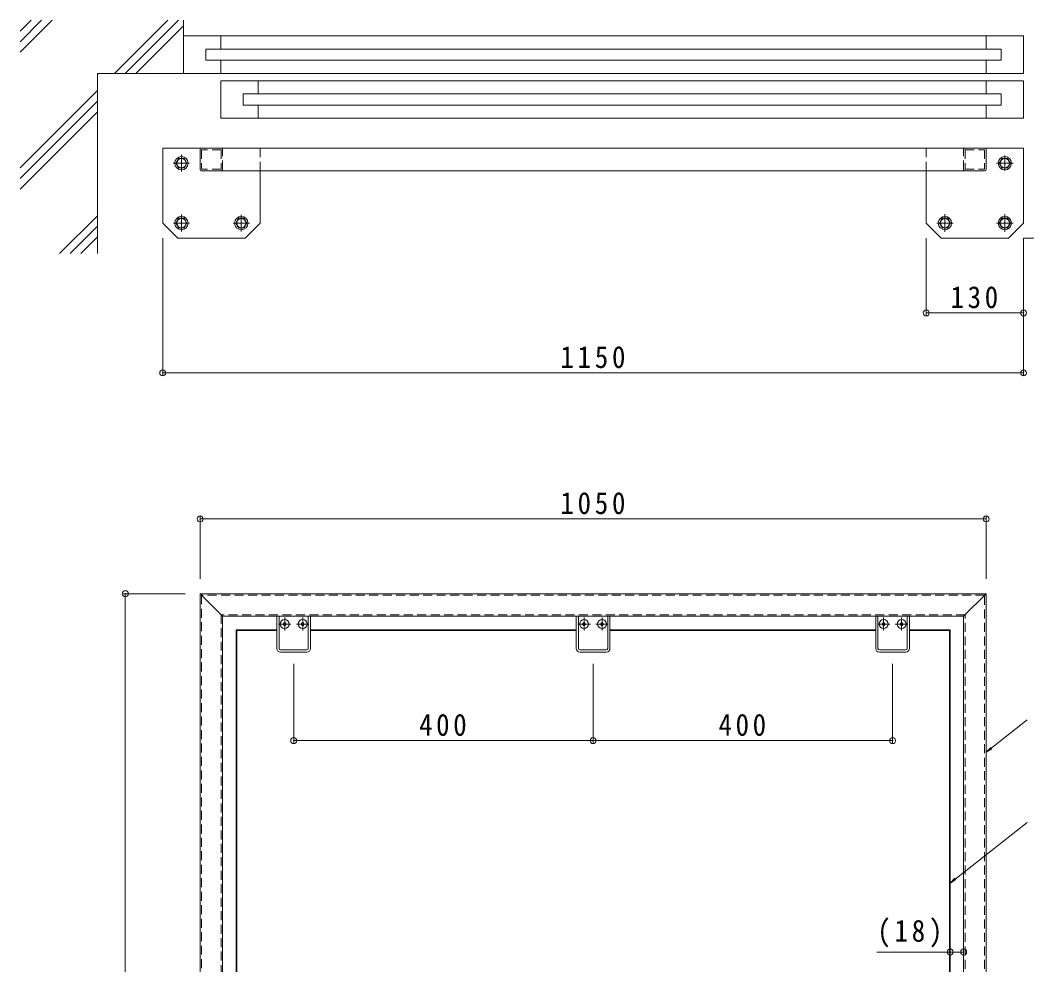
# Model space of a CAD drawing. Units: millimetres at full size, sheet at 1:10. Extents: x -881 to 1824, y -1360 to 1186.
# Drawn here: x -811 to 534, y -76 to 1186 of the extents above; entities that cross this region are included whole.
import ezdxf

# ---------------------------------------------------------------- set-up
doc = ezdxf.new("R2010")
doc.units = ezdxf.units.MM
doc.header["$LTSCALE"] = 10
doc.header["$PDMODE"] = 32
doc.header["$PDSIZE"] = 8
doc.linetypes.add('CHAIN1', pattern=[8, 5, -1, 1, -1])
doc.linetypes.add('DASHED1', pattern=[1.8, 1.2, -0.6])
for name, color, linetype, lineweight in [('0-0_通り芯', 4, 'Continuous', 9), ('0-1_躯体', 7, 'Continuous', 9), ('0-2_仕上', 3, 'Continuous', 9), ('0-3_建具', 2, 'Continuous', 9), ('0-4_その他', 7, 'Continuous', 9), ('0-5_寸法', 7, 'Continuous', 9), ('0-E', 7, 'Continuous', 9)]:
    doc.layers.add(name, color=color, linetype=linetype, lineweight=lineweight)
doc.styles.add('ＭＳ ゴシック', font='')
doc.styles.get('ＭＳ ゴシック').set_extended_font_data('MS Gothic')

msp = doc.modelspace()

# ---------------------------------------------------------------- linework, layer by layer
at = {"layer": '0-0_通り芯'}
for p, q in [((-620.57, 914.97), (-620.57, 1014.97)), ((529.43, 1014.97), (-620.57, 1014.97)), ((-570.57, 1013.47), (-570.57, 986.47)), ((479.43, 1013.47), (479.43, 986.47)), ((529.43, 914.97), (529.43, 1014.97)), ((-569.07, 984.97), (477.93, 984.97)), ((-490.57, 914.97), (-490.57, 984.97)), ((399.43, 914.97), (399.43, 984.97)), ((-620.57, 914.97), (-600.57, 894.97)), ((-510.57, 894.97), (-490.57, 914.97)), ((419.43, 894.97), (399.43, 914.97)), ((529.43, 914.97), (509.43, 894.97)), ((-510.57, 894.97), (-600.57, 894.97)), ((419.43, 894.97), (509.43, 894.97)), ((-570.57, 419.94), (-570.57, -675.06)), ((-540.57, 389.94), (-570.57, 419.94)), ((479.43, 419.94), (449.43, 389.94)), ((-540.57, 389.94), (-540.57, -675.06)), ((449.43, 389.94), (-540.57, 389.94)), ((449.43, -675.06), (449.43, 389.94))]:
    msp.add_line(p, q, dxfattribs=at)
at = {"layer": '0-0_通り芯', "linetype": 'DASHED1'}
for p, q in [((-568.57, 1012.97), (-568.57, 986.97)), ((-542.57, 1012.97), (-568.57, 1012.97)), ((-542.57, 1012.97), (-542.57, 986.97)), ((-540.57, 986.47), (-540.57, 1013.47)), ((-490.57, 984.97), (-490.57, 1014.97)), ((399.43, 984.97), (399.43, 1014.97)), ((449.43, 986.47), (449.43, 1013.47)), ((451.43, 1012.97), (451.43, 986.97)), ((451.43, 1012.97), (477.43, 1012.97)), ((477.43, 1012.97), (477.43, 986.97)), ((-542.57, 986.97), (-568.57, 986.97)), ((451.43, 986.97), (477.43, 986.97)), ((-568.57, 417.94), (-568.57, -675.06)), ((477.43, 417.94), (-568.57, 417.94)), ((477.43, -675.06), (477.43, 417.94)), ((-542.57, 391.94), (-542.57, -675.06)), ((451.43, 391.94), (-542.57, 391.94)), ((451.43, -675.06), (451.43, 391.94))]:
    msp.add_line(p, q, dxfattribs=at)
at = {"layer": '0-0_通り芯', "linetype": 'CHAIN1'}
for p, q in [((-595.57, 1006.22), (-595.57, 983.72)), ((504.43, 1005.27), (504.43, 984.68)), ((-584.69, 994.97), (-606.44, 994.97)), ((493.3, 994.97), (515.57, 994.97)), ((-584.81, 914.97), (-606.32, 914.97)), ((-595.57, 926.33), (-595.57, 903.62)), ((-526.5, 914.97), (-504.63, 914.97)), ((-515.57, 925.97), (-515.57, 903.97)), ((435.42, 914.97), (413.44, 914.97)), ((424.43, 926.72), (424.43, 903.23)), ((493.23, 915.02), (515.64, 915.02)), ((504.43, 926.93), (504.43, 903.11))]:
    msp.add_line(p, q, dxfattribs=at)
at = {"layer": '0-0_通り芯'}
msp.add_lwpolyline([(449.43, -675.06), (479.43, -675.06), (479.43, 419.94), (-570.57, 419.94)], dxfattribs=at)
for centre, start, end in [((-569.07, 1013.47), 90, 180), ((477.93, 1013.47), 0, 90), ((-569.07, 986.47), 180, 270), ((477.93, 986.47), 270, 0)]:
    msp.add_arc(centre, 1.5, start, end, dxfattribs=at)
at = {"layer": '0-0_通り芯', "linetype": 'DASHED1'}
for centre, start, end in [((-542.07, 1013.47), 0, 90), ((450.93, 1013.47), 90, 180), ((-542.07, 986.47), 270, 0), ((450.93, 986.47), 180, 270)]:
    msp.add_arc(centre, 1.5, start, end, dxfattribs=at)
at = {"layer": '0-1_躯体'}
for p, q in [((-468.07, 346.94), (-468.07, 389.94)), ((-423.07, 389.94), (-468.07, 389.94)), ((-465.07, 389.94), (-465.07, 346.94)), ((-459.57, 379.44), (-458.57, 381.18)), ((-458.57, 377.71), (-459.57, 379.44)), ((-458.57, 381.18), (-456.57, 381.18)), ((-456.57, 377.71), (-458.57, 377.71)), ((-456.57, 381.18), (-455.57, 379.44)), ((-455.57, 379.44), (-456.57, 377.71)), ((-434.57, 377.71), (-432.57, 377.71)), ((-432.57, 377.71), (-431.57, 379.44)), ((-426.07, 346.94), (-426.07, 389.94)), ((-423.07, 389.94), (-423.07, 346.94)), ((-68.07, 346.94), (-68.07, 389.94)), ((-23.07, 389.94), (-68.07, 389.94)), ((-65.07, 389.94), (-65.07, 346.94)), ((-59.57, 379.44), (-58.57, 381.18)), ((-58.57, 377.71), (-59.57, 379.44)), ((-58.57, 381.18), (-56.57, 381.18)), ((-56.57, 377.71), (-58.57, 377.71)), ((-56.57, 381.18), (-55.57, 379.44)), ((-55.57, 379.44), (-56.57, 377.71)), ((-34.57, 377.71), (-32.57, 377.71)), ((-32.57, 377.71), (-31.57, 379.44)), ((-26.07, 346.94), (-26.07, 389.94)), ((-23.07, 389.94), (-23.07, 346.94)), ((331.93, 389.94), (373.93, 389.94)), ((331.93, 389.94), (331.93, 346.94)), ((334.93, 346.94), (334.93, 389.94)), ((341.43, 377.71), (340.43, 379.44)), ((343.43, 377.71), (341.43, 377.71)), ((365.43, 381.18), (364.43, 379.44)), ((364.43, 379.44), (365.43, 377.71)), ((367.43, 381.18), (365.43, 381.18)), ((365.43, 377.71), (367.43, 377.71)), ((368.43, 379.44), (367.43, 381.18)), ((367.43, 377.71), (368.43, 379.44)), ((376.93, 389.94), (373.93, 389.94)), ((373.93, 389.94), (373.93, 346.94)), ((376.93, 346.94), (376.93, 389.94)), ((-463.07, 344.94), (-428.07, 344.94)), ((-428.07, 341.94), (-463.07, 341.94)), ((-63.07, 344.94), (-28.07, 344.94)), ((-28.07, 341.94), (-63.07, 341.94)), ((371.93, 344.94), (336.93, 344.94)), ((336.93, 341.94), (371.93, 341.94))]:
    msp.add_line(p, q, dxfattribs=at)
at = {"layer": '0-1_躯体', "linetype": 'CHAIN1'}
for p, q in [((-449.28, 379.44), (-465.86, 379.44)), ((-457.57, 370.72), (-457.57, 388.17)), ((-425.28, 379.44), (-441.86, 379.44)), ((-433.57, 370.72), (-433.57, 388.17)), ((-49.28, 379.44), (-65.86, 379.44)), ((-57.57, 370.72), (-57.57, 388.17)), ((-25.28, 379.44), (-41.86, 379.44)), ((-33.57, 370.72), (-33.57, 388.17)), ((350.72, 379.44), (334.14, 379.44)), ((342.43, 370.72), (342.43, 388.17)), ((374.72, 379.44), (358.14, 379.44)), ((366.43, 370.72), (366.43, 388.17))]:
    msp.add_line(p, q, dxfattribs=at)
at = {"layer": '0-1_躯体'}
for points in [[(-434.57, 381.18), (-435.57, 379.44), (-434.57, 377.71)], [(-431.57, 379.44), (-432.57, 381.18), (-434.57, 381.18)], [(-34.57, 381.18), (-35.57, 379.44), (-34.57, 377.71)], [(-31.57, 379.44), (-32.57, 381.18), (-34.57, 381.18)], [(340.43, 379.44), (341.43, 381.18), (343.43, 381.18)], [(343.43, 381.18), (344.43, 379.44), (343.43, 377.71)]]:
    msp.add_lwpolyline(points, dxfattribs=at)
for centre in [(-457.57, 379.44), (-433.57, 379.44), (-57.57, 379.44), (-33.57, 379.44), (342.43, 379.44), (366.43, 379.44)]:
    msp.add_circle(centre, 6, dxfattribs=at)
for centre, radius, start, end in [((-463.07, 346.94), 5, 180, 270), ((-463.07, 346.94), 2, 180, 270), ((-428.07, 346.94), 2, 270, 0), ((-428.07, 346.94), 5, 270, 0), ((-63.07, 346.94), 5, 180, 270), ((-63.07, 346.94), 2, 180, 270), ((-28.07, 346.94), 2, 270, 0), ((-28.07, 346.94), 5, 270, 0), ((336.93, 346.94), 5, 180, 270), ((336.93, 346.94), 2, 180, 270), ((371.93, 346.94), 2, 270, 0), ((371.93, 346.94), 5, 270, 0)]:
    msp.add_arc(centre, radius, start, end, dxfattribs=at)
at = {"layer": '0-2_仕上'}
for p, q in [((-522.57, 371.94), (-522.57, -532.06)), ((-468.07, 371.94), (-522.57, 371.94)), ((-521.57, 370.94), (-522.57, 371.94)), ((-68.07, 371.94), (-423.07, 371.94)), ((-68.07, 370.94), (-423.07, 370.94)), ((331.93, 371.94), (-23.07, 371.94)), ((331.93, 370.94), (-23.07, 370.94)), ((431.43, 371.94), (376.93, 371.94)), ((430.43, 370.94), (376.93, 370.94)), ((431.43, 371.94), (430.43, 370.94)), ((430.43, 370.94), (430.43, -531.06)), ((431.43, 371.94), (431.43, -532.06))]:
    msp.add_line(p, q, dxfattribs=at)
msp.add_lwpolyline([(-468.07, 370.94), (-521.57, 370.94), (-521.57, -531.06), (-468.07, -531.06)], dxfattribs=at)
at = {"layer": '0-3_建具'}
for points in [[(-599.26, 988.57), (-591.87, 988.57), (-588.18, 994.97), (-591.87, 1001.37), (-599.26, 1001.37), (-602.96, 994.97)], [(500.74, 988.57), (508.13, 988.57), (511.82, 994.97), (508.13, 1001.37), (500.74, 1001.37), (497.04, 994.97)], [(-599.26, 908.57), (-591.87, 908.57), (-588.18, 914.97), (-591.87, 921.37), (-599.26, 921.37), (-602.96, 914.97)], [(-519.26, 908.57), (-511.87, 908.57), (-508.18, 914.97), (-511.87, 921.37), (-519.26, 921.37), (-522.96, 914.97)], [(420.74, 908.57), (428.13, 908.57), (431.82, 914.97), (428.13, 921.37), (420.74, 921.37), (417.04, 914.97)], [(500.74, 908.57), (508.13, 908.57), (511.82, 914.97), (508.13, 921.37), (500.74, 921.37), (497.04, 914.97)]]:
    msp.add_lwpolyline(points, close=True, dxfattribs=at)
for centre, radius in [((-595.57, 994.97), 8.9), ((-595.57, 994.97), 6.2), ((504.43, 994.97), 8.9), ((504.43, 994.97), 6.2), ((-595.57, 914.97), 8.9), ((-595.57, 914.97), 6.2), ((-515.57, 914.97), 8.9), ((-515.57, 914.97), 6.2), ((424.43, 914.97), 8.9), ((424.43, 914.97), 6.2), ((504.43, 914.97), 8.9), ((504.43, 914.97), 6.2)]:
    msp.add_circle(centre, radius, dxfattribs=at)
at = {"layer": '0-4_その他'}
for p, q in [((-620.57, 711.97), (-620.57, 894.97)), ((399.43, 791.97), (399.43, 894.97)), ((529.43, 791.97), (529.43, 894.97)), ((529.43, 711.97), (529.43, 894.97)), ((712.43, 894.97), (529.43, 894.97)), ((399.43, 794.97), (529.43, 794.97)), ((-620.57, 714.97), (529.43, 714.97)), ((-570.57, 522.94), (-570.57, 439.94)), ((479.43, 519.94), (-570.57, 519.94)), ((479.43, 522.94), (479.43, 439.94)), ((-673.57, 419.94), (-590.57, 419.94)), ((-670.57, 419.94), (-670.57, -680.06)), ((-445.57, 220.83), (-445.57, 326.56)), ((-45.57, 220.83), (-45.57, 326.56)), ((354.43, 220.83), (354.43, 326.56)), ((-445.57, 223.83), (-45.57, 223.83)), ((-45.57, 223.83), (354.43, 223.83)), ((333.54, -58.56), (449.43, -58.56))]:
    msp.add_line(p, q, dxfattribs=at)
for p in [(399.43, 794.97), (529.43, 794.97), (-620.57, 714.97), (529.43, 714.97), (-570.57, 519.94), (479.43, 519.94), (-670.57, 419.94), (-445.57, 223.83), (-45.57, 223.83), (354.43, 223.83), (431.43, -58.56), (449.43, -58.56)]:
    msp.add_point(p, dxfattribs=at)
at = {"layer": '0-5_寸法'}
for p, q in [((534.29, 251.36), (479.43, 208.24)), ((479.43, 208.24), (485.72, 214.68)), ((479.43, 208.24), (487.18, 212.83)), ((534.29, 114.46), (431.43, 33.62)), ((431.43, 33.62), (437.72, 40.06)), ((431.43, 33.62), (439.18, 38.21))]:
    msp.add_line(p, q, dxfattribs=at)
at = {"layer": '0-E'}
for p, q in [((-768.13, 1186.03), (-811.02, 1143.14)), ((-782.27, 1186.03), (-811.02, 1157.28)), ((-796.42, 1186.03), (-811.02, 1171.42)), ((-613.76, 1186.03), (-684.81, 1114.97)), ((-599.62, 1186.03), (-670.67, 1114.97)), ((-592.87, 1114.97), (-592.87, 1186.03)), ((-592.87, 1178.64), (-656.53, 1114.97)), ((529.43, 1164.97), (-592.87, 1164.97)), ((-542.87, 1147.47), (-542.87, 1164.97)), ((479.43, 1147.47), (479.43, 1164.97)), ((529.43, 1114.97), (529.43, 1164.97)), ((-562.87, 1132.47), (-562.87, 1147.47)), ((-562.87, 1147.47), (499.43, 1147.47)), ((499.43, 1132.47), (499.43, 1147.47)), ((-562.87, 1132.47), (499.43, 1132.47)), ((-542.87, 1114.97), (-542.87, 1132.47)), ((479.43, 1114.97), (479.43, 1132.47)), ((-707.87, 874.51), (-707.87, 1114.97)), ((529.43, 1114.97), (-707.87, 1114.97)), ((-542.87, 1054.97), (-542.87, 1104.97)), ((529.43, 1104.97), (-542.87, 1104.97)), ((-492.87, 1087.47), (-492.87, 1104.97)), ((479.43, 1087.47), (479.43, 1104.97)), ((529.43, 1054.97), (529.43, 1104.97)), ((-707.87, 1091.92), (-811.02, 988.76)), ((-707.87, 1077.78), (-811.02, 974.62)), ((-512.87, 1072.47), (-512.87, 1087.47)), ((-512.87, 1087.47), (499.43, 1087.47)), ((499.43, 1072.47), (499.43, 1087.47)), ((-707.87, 1063.64), (-811.02, 960.48)), ((-512.87, 1072.47), (499.43, 1072.47)), ((-492.87, 1054.97), (-492.87, 1072.47)), ((479.43, 1054.97), (479.43, 1072.47)), ((529.43, 1054.97), (-542.87, 1054.97)), ((-707.87, 924.86), (-758.21, 874.51)), ((-707.87, 910.71), (-744.07, 874.51)), ((-707.87, 896.57), (-729.92, 874.51))]:
    msp.add_line(p, q, dxfattribs=at)

# ---------------------------------------------------------------- texts
at = {"layer": '0-4_その他', "color": 2, "char_height": 29.33, "attachment_point": 7, "style": 'ＭＳ ゴシック'}
for s, insert in [('\\T1.27;\\W0.9;130', (431.93, 800.97)), ('\\T1.28;\\W0.9;1150', (-89.32, 720.97)), ('\\T1.28;\\W0.9;1050', (-89.32, 525.94)), ('\\T1.27;\\W0.9;400', (-278.07, 229.83)), ('\\T1.27;\\W0.9;400', (121.93, 229.83)), ('\\T1.28;\\W0.9;(18)', (334.06, -52.56))]:
    msp.add_mtext(s, dxfattribs=dict(at, insert=insert))

doc.saveas('drawing.dxf')
